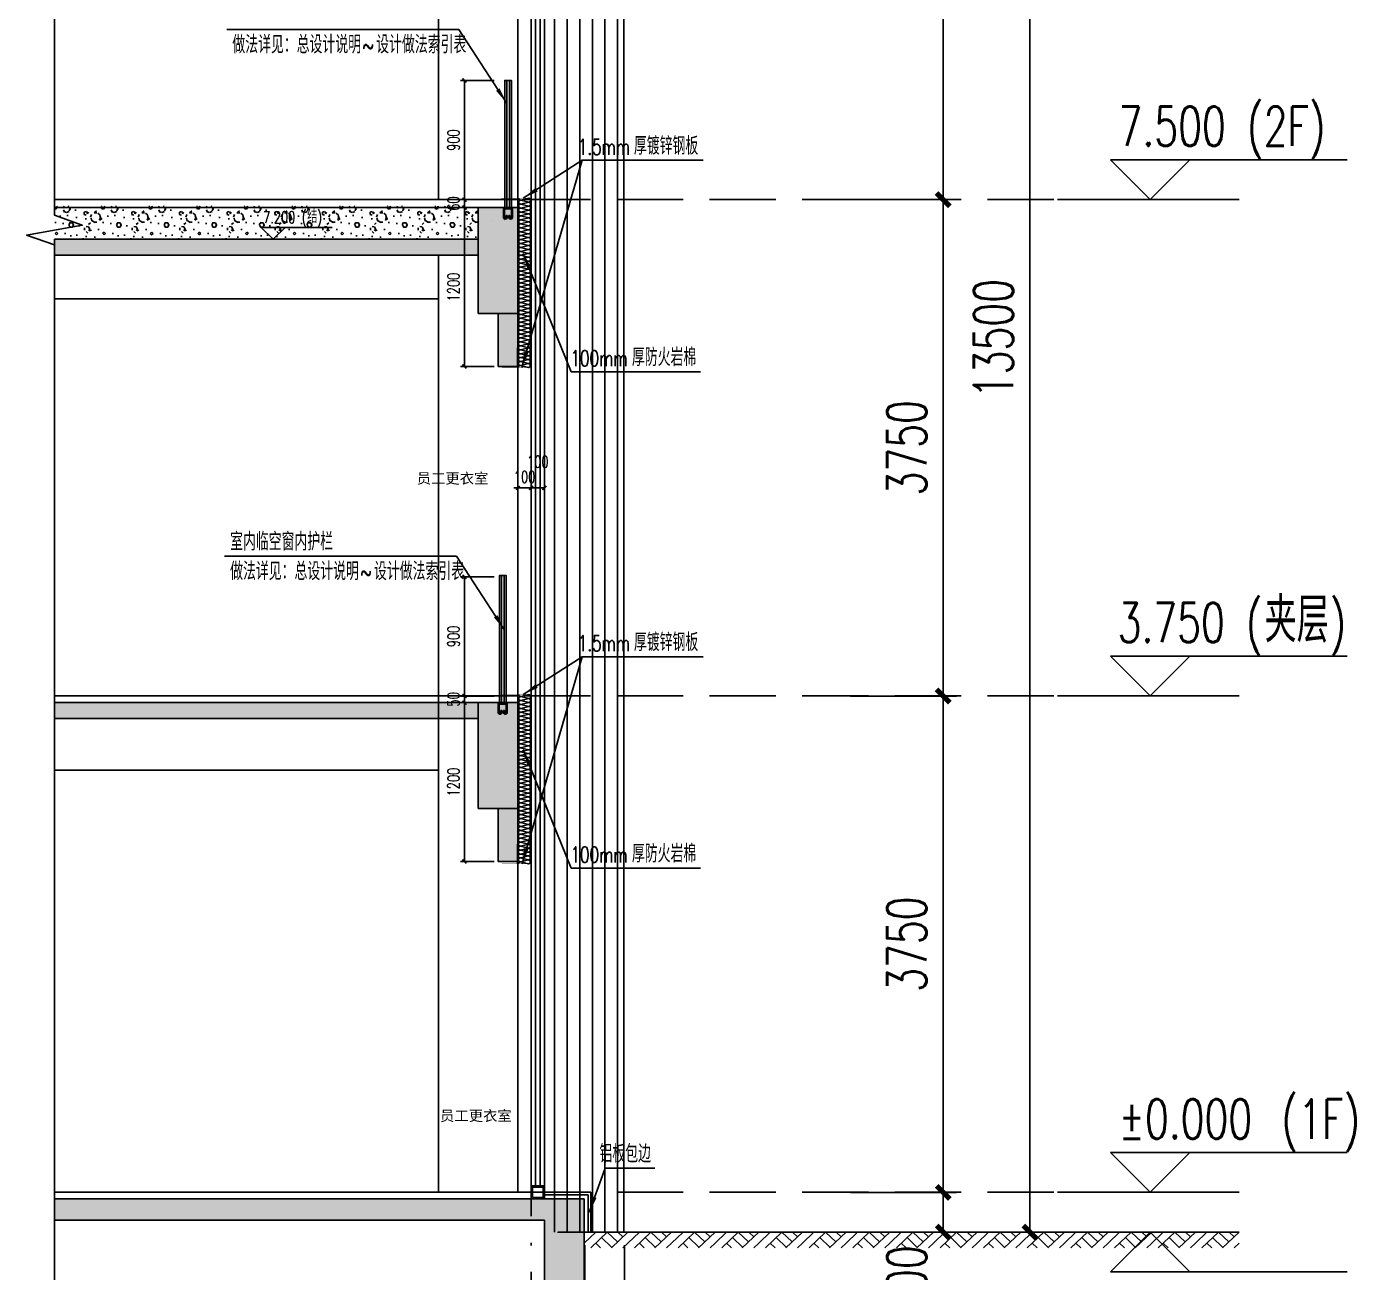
# Model space of a CAD drawing. Extents: x -1899985 to -450366, y 556196 to 2151267.
# Drawn here: x -1544216 to -1534177, y 567652 to 577064 of the extents above; entities that cross this region are included whole.
import ezdxf

# ---------------------------------------------------------------- set-up
doc = ezdxf.new("R2010")
doc.units = 0
doc.header["$LTSCALE"] = 1000
doc.header["$MEASUREMENT"] = 0
doc.linetypes.add('__DASH', pattern=[0.35, 0.25, -0.1])
doc.linetypes.add('DOTE', pattern=[2.42, 2, -0.2, 0.02, -0.2])
doc.layers.get('Defpoints').update_dxf_attribs({"color": 210})
for name, color, linetype in [('20立剖面图及门窗表$0$A-HRAIL', 173, 'Continuous'), ('20立剖面图及门窗表$0$A-LIN-V', 9, 'Continuous'), ('20立剖面图及门窗表$0$A-WINDOW', 140, 'Continuous'), ('20立剖面图及门窗表$0$立面栏杆', 167, 'Continuous'), ('A-AXIS-D', 1, 'Continuous'), ('A-AXIS-DOTE', 14, 'DOTE'), ('A-AXIS-DP', 126, 'Continuous'), ('A-CURTAIN', 134, 'Continuous'), ('A-HATCH-2', 251, 'Continuous'), ('A-LIN-V', 9, 'Continuous'), ('A-SFCE', 30, 'Continuous'), ('AS-COLN', 6, 'Continuous'), ('AS-WALL', 40, 'Continuous'), ('AXIS_TEXT', 7, 'Continuous'), ('COLUMN', 9, 'Continuous'), ('DIM_ELEV', 3, 'Continuous'), ('DIM_LEAD', 3, 'Continuous'), ('DIM_SYMB', 3, 'Continuous'), ('PUB_HATCH', 8, 'Continuous'), ('PUB_TEXT', 7, 'Continuous'), ('SURFACE', 6, 'Continuous')]:
    doc.layers.add(name, color=color, linetype=linetype)
doc.styles.add('_TCH_DIM', font='SIMPLEX', dxfattribs={"bigfont": 'GBCBIG'})
doc.styles.add('_TCH_DIM_T3', font='SIMPLEX', dxfattribs={"width": 0.705882, "bigfont": 'GBCBIG'})
doc.styles.add('图框', font='')
doc.styles.get('图框').set_extended_font_data('SimSun')
doc.dimstyles.new('_TCH_ARCH&&100', dxfattribs={"dimtxt": 297.5, "dimasz": 100, "dimexe": 100, "dimexo": 100, "dimgap": 126.25, "dimtad": 1, "dimdec": 0, "dimzin": 0, "dimdsep": 46, "dimtxsty": '_TCH_DIM_T3', "dimblk": 'ARCHTICK', "dimcen": 0.09, "dimclrt": 7, "dimazin": 2, "dimtfac": 1, "dimtdec": 0, "dimtix": 1, "dimtmove": 2, "dimatfit": 3, "dimfxl": 0, "dimtolj": 1, "dimtzin": 0, "dimarcsym": 0})
doc.dimstyles.new('_TCH_ARCH&&30', dxfattribs={"dimtxt": 89.25, "dimasz": 30, "dimexe": 30, "dimexo": 30, "dimgap": 37.875, "dimtad": 1, "dimdec": 0, "dimzin": 0, "dimdsep": 46, "dimtxsty": '_TCH_DIM_T3', "dimblk": 'ARCHTICK', "dimcen": 0.09, "dimclrt": 7, "dimazin": 2, "dimtfac": 1, "dimtdec": 0, "dimtix": 1, "dimtmove": 2, "dimatfit": 3, "dimfxl": 0, "dimtolj": 1, "dimtzin": 0, "dimarcsym": 0})

# ---------------------------------------------------------------- blocks, each defined once
blk = doc.blocks.new('20立剖面图及门窗表$0$A$C685418A6')
at = {"layer": '20立剖面图及门窗表$0$立面栏杆'}
for p, q in [((0, 89), (77, 89)), ((0, 89), (0, 84)), ((77, 84), (0, 84)), ((5, 70), (5, 13)), ((12, 70), (12, 13)), ((18, 84), (42, 84)), ((18, 77), (58, 77)), ((25, 29), (25, 13)), ((32, 29), (25, 29)), ((32, 29), (32, 13)), ((45, 29), (45, 13)), ((45, 29), (52, 29)), ((52, 29), (52, 13)), ((65, 70), (65, 13)), ((72, 70), (72, 13)), ((77, 89), (77, 84))]:
    blk.add_line(p, q, dxfattribs=at)
at = {"layer": '20立剖面图及门窗表$0$立面栏杆', "extrusion": (0, 0, -1)}
for centre, major_axis, start_param, end_param in [((18, 70), (13.3, 0.2), 3.155544, 4.72634), ((18, 13), (9.43, 9.43), 0.785398, 3.926991), ((18, 70), (4.71, 4.71), 3.926991, 5.497787), ((18, 13), (-4.71, 4.71), 2.356194, 5.497787), ((58, 13), (-9.43, 9.43), 2.356194, 5.497787), ((58, 13), (-4.71, 4.71), 2.356194, 5.497787), ((58, 70), (13.3, 0), -1.567074, 0.003723), ((58, 70), (-4.71, 4.71), 0.785398, 2.356194)]:
    blk.add_ellipse(centre, major_axis=major_axis, ratio=1, start_param=start_param, end_param=end_param, dxfattribs=at)
blk = doc.blocks.new('20立剖面图及门窗表$0$w4e24333333')
at = {"layer": '20立剖面图及门窗表$0$A-HRAIL'}
for points in [[(-198092, 12654), (-198092, 13614), (-198142, 13614), (-198142, 12654)], [(-198107, 12654), (-198107, 13614), (-198127, 13614), (-198127, 12654)]]:
    blk.add_lwpolyline(points, close=True, dxfattribs=at)
at = {"layer": '20立剖面图及门窗表$0$A-HRAIL', "xscale": -1}
blk.add_blockref('20立剖面图及门窗表$0$A$C685418A6', (-198078, 12566), dxfattribs=at)
blk = doc.blocks.new('_ArchTick')
at = {"color": 0, "linetype": 'ByBlock', "const_width": 0.4}
blk.add_lwpolyline([(-0.5, -0.5), (0.5, 0.5)], dxfattribs=at)
blk = doc.blocks.new('*D166')
at = {"layer": 'A-AXIS-DP', "color": 0, "lineweight": -2}
for p, q in [((-1539998, 567857), (-1539998, 566949)), ((-1539698, 567857), (-1539698, 566949)), ((-1539998, 567049), (-1540098, 567049)), ((-1539998, 567049), (-1539698, 567049)), ((-1539698, 567049), (-1539598, 567049))]:
    blk.add_line(p, q, dxfattribs=at)
at = {"layer": 'Defpoints', "color": 0}
for p in [(-1539998, 567957), (-1539698, 567957), (-1539698, 567049)]:
    blk.add_point(p, dxfattribs=at)
at = {"layer": 'A-AXIS-DP', "color": 0, "lineweight": -2, "xscale": 100, "yscale": 100, "zscale": 100}
blk.add_blockref('_ArchTick', (-1539998, 567049), dxfattribs=at)
at = {"layer": 'A-AXIS-DP', "color": 0, "lineweight": -2, "xscale": 100, "yscale": 100, "zscale": 100, "rotation": 180}
blk.add_blockref('_ArchTick', (-1539698, 567049), dxfattribs=at)
at = {"layer": 'A-AXIS-DP', "color": 7, "insert": (-1539848, 567324), "char_height": 297.5, "attachment_point": 5, "style": '_TCH_DIM_T3'}
blk.add_mtext('\\A1;300', dxfattribs=at)
blk = doc.blocks.new('*D308')
at = {"layer": 'A-AXIS-DP', "color": 0, "lineweight": -2}
for p, q in [((-1540504, 573579), (-1540534, 573579)), ((-1540504, 573465), (-1540504, 573609)), ((-1540504, 573579), (-1540404, 573579)), ((-1540404, 573465), (-1540404, 573609)), ((-1540404, 573579), (-1540374, 573579))]:
    blk.add_line(p, q, dxfattribs=at)
at = {"layer": 'Defpoints', "color": 0}
for p in [(-1540404, 573579), (-1540504, 573435), (-1540404, 573435)]:
    blk.add_point(p, dxfattribs=at)
at = {"layer": 'A-AXIS-DP', "color": 0, "lineweight": -2, "xscale": 30, "yscale": 30, "zscale": 30}
blk.add_blockref('_ArchTick', (-1540504, 573579), dxfattribs=at)
at = {"layer": 'A-AXIS-DP', "color": 0, "lineweight": -2, "xscale": 30, "yscale": 30, "zscale": 30, "rotation": 180}
blk.add_blockref('_ArchTick', (-1540404, 573579), dxfattribs=at)
at = {"layer": 'A-AXIS-DP', "color": 7, "insert": (-1540454, 573662), "char_height": 89.2, "attachment_point": 5, "style": '_TCH_DIM_T3'}
blk.add_mtext('\\A1;100', dxfattribs=at)
blk = doc.blocks.new('*D309')
at = {"layer": 'A-AXIS-DP', "color": 0, "lineweight": -2}
for p, q in [((-1540404, 573465), (-1540404, 573609)), ((-1540404, 573579), (-1540304, 573579)), ((-1540304, 573465), (-1540304, 573609))]:
    blk.add_line(p, q, dxfattribs=at)
at = {"layer": 'Defpoints', "color": 0}
for p in [(-1540304, 573579), (-1540404, 573435), (-1540304, 573435)]:
    blk.add_point(p, dxfattribs=at)
at = {"layer": 'A-AXIS-DP', "color": 0, "lineweight": -2, "xscale": 30, "yscale": 30, "zscale": 30, "rotation": 180}
blk.add_blockref('_ArchTick', (-1540404, 573579), dxfattribs=at)
at = {"layer": 'A-AXIS-DP', "color": 0, "lineweight": -2, "xscale": 30, "yscale": 30, "zscale": 30}
blk.add_blockref('_ArchTick', (-1540304, 573579), dxfattribs=at)
at = {"layer": 'A-AXIS-DP', "color": 7, "insert": (-1540354, 573777), "char_height": 89.2, "attachment_point": 5, "style": '_TCH_DIM_T3'}
blk.add_mtext('\\A1;100', dxfattribs=at)
blk = doc.blocks.new('*D316')
at = {"layer": 'A-AXIS-DP', "color": 0, "lineweight": -2}
for p, q in [((-1540684, 572907), (-1540938, 572907)), ((-1540908, 572007), (-1540908, 572907)), ((-1540684, 572007), (-1540938, 572007))]:
    blk.add_line(p, q, dxfattribs=at)
at = {"layer": 'Defpoints', "color": 0}
for p in [(-1540908, 572907), (-1540654, 572907), (-1540654, 572007)]:
    blk.add_point(p, dxfattribs=at)
at = {"layer": 'A-AXIS-DP', "color": 0, "lineweight": -2, "xscale": 30, "yscale": 30, "zscale": 30}
for p, rotation in [((-1540908, 572907), 90), ((-1540908, 572007), 270)]:
    blk.add_blockref('_ArchTick', p, dxfattribs=dict(at, rotation=rotation))
at = {"layer": 'A-AXIS-DP', "color": 7, "insert": (-1540991, 572457), "char_height": 89.2, "attachment_point": 5, "rotation": 90, "style": '_TCH_DIM_T3'}
blk.add_mtext('\\A1;900', dxfattribs=at)
blk = doc.blocks.new('*D317')
at = {"layer": 'A-AXIS-DP', "color": 0, "lineweight": -2}
for p, q in [((-1540684, 572007), (-1540938, 572007)), ((-1540908, 572007), (-1540908, 572037)), ((-1540908, 571957), (-1540908, 572007)), ((-1540684, 571957), (-1540938, 571957)), ((-1540908, 571957), (-1540908, 571927))]:
    blk.add_line(p, q, dxfattribs=at)
at = {"layer": 'Defpoints', "color": 0}
for p in [(-1540908, 572007), (-1540654, 572007), (-1540654, 571957)]:
    blk.add_point(p, dxfattribs=at)
at = {"layer": 'A-AXIS-DP', "color": 0, "lineweight": -2, "xscale": 30, "yscale": 30, "zscale": 30}
for p, rotation in [((-1540908, 572007), 270), ((-1540908, 571957), 90)]:
    blk.add_blockref('_ArchTick', p, dxfattribs=dict(at, rotation=rotation))
at = {"layer": 'A-AXIS-DP', "color": 7, "insert": (-1540991, 571982), "char_height": 89.2, "attachment_point": 5, "rotation": 90, "style": '_TCH_DIM_T3'}
blk.add_mtext('\\A1;50', dxfattribs=at)
blk = doc.blocks.new('*D318')
at = {"layer": 'A-AXIS-DP', "color": 0, "lineweight": -2}
for p, q in [((-1540684, 571957), (-1540938, 571957)), ((-1540908, 570757), (-1540908, 571957)), ((-1540684, 570757), (-1540938, 570757))]:
    blk.add_line(p, q, dxfattribs=at)
at = {"layer": 'Defpoints', "color": 0}
for p in [(-1540908, 571957), (-1540654, 571957), (-1540654, 570757)]:
    blk.add_point(p, dxfattribs=at)
at = {"layer": 'A-AXIS-DP', "color": 0, "lineweight": -2, "xscale": 30, "yscale": 30, "zscale": 30}
for p, rotation in [((-1540908, 571957), 90), ((-1540908, 570757), 270)]:
    blk.add_blockref('_ArchTick', p, dxfattribs=dict(at, rotation=rotation))
at = {"layer": 'A-AXIS-DP', "color": 7, "insert": (-1540991, 571357), "char_height": 89.2, "attachment_point": 5, "rotation": 90, "style": '_TCH_DIM_T3'}
blk.add_mtext('\\A1;1200', dxfattribs=at)
blk = doc.blocks.new('*D320')
at = {"layer": 'A-AXIS-DP', "color": 0, "lineweight": -2}
for p, q in [((-1540684, 576657), (-1540938, 576657)), ((-1540908, 575757), (-1540908, 576657)), ((-1540684, 575757), (-1540938, 575757))]:
    blk.add_line(p, q, dxfattribs=at)
at = {"layer": 'Defpoints', "color": 0}
for p in [(-1540908, 576657), (-1540654, 576657), (-1540654, 575757)]:
    blk.add_point(p, dxfattribs=at)
at = {"layer": 'A-AXIS-DP', "color": 0, "lineweight": -2, "xscale": 30, "yscale": 30, "zscale": 30}
for p, rotation in [((-1540908, 576657), 90), ((-1540908, 575757), 270)]:
    blk.add_blockref('_ArchTick', p, dxfattribs=dict(at, rotation=rotation))
at = {"layer": 'A-AXIS-DP', "color": 7, "insert": (-1540991, 576207), "char_height": 89.2, "attachment_point": 5, "rotation": 90, "style": '_TCH_DIM_T3'}
blk.add_mtext('\\A1;900', dxfattribs=at)
blk = doc.blocks.new('*D321')
at = {"layer": 'A-AXIS-DP', "color": 0, "lineweight": -2}
for p, q in [((-1540908, 575757), (-1540908, 575787)), ((-1540684, 575757), (-1540938, 575757)), ((-1540684, 575697), (-1540938, 575697)), ((-1540908, 575697), (-1540908, 575757)), ((-1540908, 575697), (-1540908, 575667))]:
    blk.add_line(p, q, dxfattribs=at)
at = {"layer": 'Defpoints', "color": 0}
for p in [(-1540908, 575757), (-1540654, 575757), (-1540654, 575697)]:
    blk.add_point(p, dxfattribs=at)
at = {"layer": 'A-AXIS-DP', "color": 0, "lineweight": -2, "xscale": 30, "yscale": 30, "zscale": 30}
for p, rotation in [((-1540908, 575757), 270), ((-1540908, 575697), 90)]:
    blk.add_blockref('_ArchTick', p, dxfattribs=dict(at, rotation=rotation))
at = {"layer": 'A-AXIS-DP', "color": 7, "insert": (-1540991, 575727), "char_height": 89.2, "attachment_point": 5, "rotation": 90, "style": '_TCH_DIM_T3'}
blk.add_mtext('\\A1;60', dxfattribs=at)
blk = doc.blocks.new('*D322')
at = {"layer": 'A-AXIS-DP', "color": 0, "lineweight": -2}
for p, q in [((-1540684, 575697), (-1540938, 575697)), ((-1540908, 574497), (-1540908, 575697)), ((-1540684, 574497), (-1540938, 574497))]:
    blk.add_line(p, q, dxfattribs=at)
at = {"layer": 'Defpoints', "color": 0}
for p in [(-1540908, 575697), (-1540654, 575697), (-1540654, 574497)]:
    blk.add_point(p, dxfattribs=at)
at = {"layer": 'A-AXIS-DP', "color": 0, "lineweight": -2, "xscale": 30, "yscale": 30, "zscale": 30}
for p, rotation in [((-1540908, 575697), 90), ((-1540908, 574497), 270)]:
    blk.add_blockref('_ArchTick', p, dxfattribs=dict(at, rotation=rotation))
at = {"layer": 'A-AXIS-DP', "color": 7, "insert": (-1540991, 575097), "char_height": 89.2, "attachment_point": 5, "rotation": 90, "style": '_TCH_DIM_T3'}
blk.add_mtext('\\A1;1200', dxfattribs=at)
blk = doc.blocks.new('*D325')
at = {"layer": 'A-AXIS-D', "color": 0, "lineweight": -2}
for p, q in [((-1537501, 581457), (-1536536, 581457)), ((-1536636, 567957), (-1536636, 581457)), ((-1537501, 567957), (-1536536, 567957))]:
    blk.add_line(p, q, dxfattribs=at)
at = {"layer": 'Defpoints', "color": 0}
for p in [(-1537601, 581457), (-1536636, 581457), (-1537601, 567957)]:
    blk.add_point(p, dxfattribs=at)
at = {"layer": 'A-AXIS-D', "color": 0, "lineweight": -2, "xscale": 100, "yscale": 100, "zscale": 100}
for p, rotation in [((-1536636, 581457), 90), ((-1536636, 567957), 270)]:
    blk.add_blockref('_ArchTick', p, dxfattribs=dict(at, rotation=rotation))
at = {"layer": 'A-AXIS-D', "color": 7, "insert": (-1536911, 574707), "char_height": 297.5, "attachment_point": 5, "rotation": 90, "style": '_TCH_DIM_T3'}
blk.add_mtext('\\A1;13500', dxfattribs=at)
blk = doc.blocks.new('*D326')
at = {"layer": 'A-AXIS-D', "color": 0, "lineweight": -2}
for p, q in [((-1537991, 568257), (-1537191, 568257)), ((-1537291, 567957), (-1537291, 568257)), ((-1537991, 567957), (-1537191, 567957))]:
    blk.add_line(p, q, dxfattribs=at)
at = {"layer": 'Defpoints', "color": 0}
for p in [(-1538091, 568257), (-1537291, 568257), (-1538091, 567957)]:
    blk.add_point(p, dxfattribs=at)
at = {"layer": 'A-AXIS-D', "color": 0, "lineweight": -2, "xscale": 100, "yscale": 100, "zscale": 100}
for p, rotation in [((-1537291, 568257), 90), ((-1537291, 567957), 270)]:
    blk.add_blockref('_ArchTick', p, dxfattribs=dict(at, rotation=rotation))
at = {"layer": 'A-AXIS-D', "color": 7, "insert": (-1537566, 567587), "char_height": 297.5, "attachment_point": 5, "rotation": 90, "style": '_TCH_DIM_T3'}
blk.add_mtext('\\A1;300', dxfattribs=at)
blk = doc.blocks.new('*D327')
at = {"layer": 'A-AXIS-D', "color": 0, "lineweight": -2}
for p, q in [((-1537991, 572007), (-1537191, 572007)), ((-1537291, 568257), (-1537291, 572007)), ((-1537991, 568257), (-1537191, 568257))]:
    blk.add_line(p, q, dxfattribs=at)
at = {"layer": 'Defpoints', "color": 0}
for p in [(-1538091, 572007), (-1537291, 572007), (-1538091, 568257)]:
    blk.add_point(p, dxfattribs=at)
at = {"layer": 'A-AXIS-D', "color": 0, "lineweight": -2, "xscale": 100, "yscale": 100, "zscale": 100}
for p, rotation in [((-1537291, 572007), 90), ((-1537291, 568257), 270)]:
    blk.add_blockref('_ArchTick', p, dxfattribs=dict(at, rotation=rotation))
at = {"layer": 'A-AXIS-D', "color": 7, "insert": (-1537566, 570132), "char_height": 297.5, "attachment_point": 5, "rotation": 90, "style": '_TCH_DIM_T3'}
blk.add_mtext('\\A1;3750', dxfattribs=at)
blk = doc.blocks.new('*D328')
at = {"layer": 'A-AXIS-D', "color": 0, "lineweight": -2}
for p, q in [((-1537991, 575757), (-1537191, 575757)), ((-1537291, 572007), (-1537291, 575757)), ((-1537991, 572007), (-1537191, 572007))]:
    blk.add_line(p, q, dxfattribs=at)
at = {"layer": 'Defpoints', "color": 0}
for p in [(-1538091, 575757), (-1537291, 575757), (-1538091, 572007)]:
    blk.add_point(p, dxfattribs=at)
at = {"layer": 'A-AXIS-D', "color": 0, "lineweight": -2, "xscale": 100, "yscale": 100, "zscale": 100}
for p, rotation in [((-1537291, 575757), 90), ((-1537291, 572007), 270)]:
    blk.add_blockref('_ArchTick', p, dxfattribs=dict(at, rotation=rotation))
at = {"layer": 'A-AXIS-D', "color": 7, "insert": (-1537566, 573882), "char_height": 297.5, "attachment_point": 5, "rotation": 90, "style": '_TCH_DIM_T3'}
blk.add_mtext('\\A1;3750', dxfattribs=at)
blk = doc.blocks.new('*D329')
at = {"layer": 'A-AXIS-D', "color": 0, "lineweight": -2}
for p, q in [((-1537991, 580757), (-1537191, 580757)), ((-1537291, 575757), (-1537291, 580757)), ((-1537991, 575757), (-1537191, 575757))]:
    blk.add_line(p, q, dxfattribs=at)
at = {"layer": 'Defpoints', "color": 0}
for p in [(-1538091, 580757), (-1537291, 580757), (-1538091, 575757)]:
    blk.add_point(p, dxfattribs=at)
at = {"layer": 'A-AXIS-D', "color": 0, "lineweight": -2, "xscale": 100, "yscale": 100, "zscale": 100}
for p, rotation in [((-1537291, 580757), 90), ((-1537291, 575757), 270)]:
    blk.add_blockref('_ArchTick', p, dxfattribs=dict(at, rotation=rotation))
at = {"layer": 'A-AXIS-D', "color": 7, "insert": (-1537566, 578257), "char_height": 297.5, "attachment_point": 5, "rotation": 90, "style": '_TCH_DIM_T3'}
blk.add_mtext('\\A1;5000', dxfattribs=at)
blk = doc.blocks.new('$LinePat$素土夯实')
at = {"color": 0}
for p, q in [((0, -210), (210, 0)), ((120, -300), (420, 0)), ((420, 0), (608, -188)), ((495, -300), (795, 0)), ((615, 0), (705, -90)), ((210, -210), (300, -300)), ((315, -105), (502, -293)), ((705, -300), (795, -210))]:
    blk.add_line(p, q, dxfattribs=at)
blk = doc.blocks.new('_FZH')
blk.add_lwpolyline([(-0.5, -0.5), (0.5, -0.5), (0.5, 0.5), (-0.5, 0.5)], close=True)
at = {"layer": 'PUB_HATCH'}
blk.add_solid([(-0.5, -0.5), (0.5, -0.5), (-0.5, 0.5), (0.5, 0.5)], dxfattribs=at)
blk = doc.blocks.new('$LinePat$岩棉板')
at = {"color": 0}
for p, q in [((0, -17), (12, -67)), ((12, -67), (24, -17))]:
    blk.add_line(p, q, dxfattribs=at)
for points in [[(24, -1.5), (0, -1.5)], [(24, -84), (0, -84)]]:
    blk.add_lwpolyline(points)
for centre, start, end in [((12, -17), 0, 180), ((0, -67), 270, 0), ((24, -67), 180, 270)]:
    blk.add_arc(centre, 12, start, end, dxfattribs=at)

msp = doc.modelspace()

# ---------------------------------------------------------------- hatches: boundary and pattern name
at = {"layer": 'A-HATCH-2'}
h = msp.add_hatch(dxfattribs=at)
h.set_pattern_fill('ANSI31', color=256, scale=60, angle=45)
h.set_pattern_definition([(90, (-20799.52, 0), (-95.25, 0), [])])
h.paths.add_polyline_path([(-1542403.7, 580757.5), (-1542403.7, 582757.5), (-1539703.7, 582757.5), (-1539703.7, 567957.5), (-1540253.7, 567957.5), (-1540253.7, 568207.5), (-1540303.7, 568207.5), (-1540303.7, 581457.5), (-1540653.7, 581452.5), (-1540653.7, 581357.5), (-1540653.7, 580757.5)])
h = msp.add_hatch(dxfattribs=at)
h.set_pattern_fill('加气混凝土', color=9, scale=30)
h.set_pattern_definition([(0, (-20693.3, -109.8), (180, 360), [0, -360]), (0, (-20903.9, -158.4), (180, 360), [0, -360]), (0, (-20786.9, -162), (180, 360), [0, -360]), (0, (-20659.1, -55.8), (180, 360), [0, -360]), (0, (-20808.5, -180), (180, 360), [0, -360]), (0, (-20623.1, 171), (180, 360), [0, -360]), (0, (-20732.9, 142.2), (180, 360), [0, -360]), (0, (-20675.3, 97.2), (180, 360), [0, -360]), (0, (-20968.7, 90), (180, 360), [0, -360]), (0, (-20792.3, 73.8), (180, 360), [0, -360]), (0, (-20860.7, -18), (180, 360), [0, -360]), (0, (-20857.1, -153), (180, 360), [0, -360]), (0, (-20722.1, -167.4), (180, 360), [0, -360]), (0, (-20623.1, -9), (180, 360), [0, -360]), (0, (-20959.7, -64.8), (180, 360), [0, -360]), (0, (-20929.1, -3.6), (180, 360), [0, -360]), (0, (-20788.7, -28.8), (180, 360), [0, -360]), (0, (-20839.1, -81), (180, 360), [0, -360]), (0, (-20867.9, 37.8), (180, 360), [0, -360]), (0, (-20822.9, 172.8), (180, 360), [0, -360]), (0, (-20945.3, -140.4), (180, 360), [0, -360]), (0, (-20747.3, 99), (180, 360), [0, -360]), (0, (-20914.7, 104.4), (180, 360), [0, -360]), (0, (-20943.5, 151.2), (180, 360), [0, -360]), (130.601294, (-20645.232, 58.286), (-899.99999006, 1080.00000472), [15.80493, -6622.2666]), (18.434949, (-20670.946, 65.143), (899.9999967, 359.9999973), [16.263144, -2260.57674]), (90, (-20670.95, 49.71), (180, 360), [15.42857, -704.57139]), (161.565051, (-20655.52, 44.57), (-900.0000045, 359.9999732), [16.263144, -2260.57674]), (53.1301023, (-20655.52, 44.57), (180.0000003, 359.9999998), [17.14286, -1782.8571]), (135, (-20641.8, -138.86), (-180.000022, 359.999976), [14.546196, -1003.68756]), (45, (-20662.37, -138.86), (179.999999, 359.999999), [14.546196, -1003.68756]), (135, (-20652.09, -149.14), (-180.000022, 359.999976), [14.546196, -1003.68756]), (45, (-20652.09, -149.14), (179.999999, 359.999999), [14.546196, -1003.68756]), (116.56505, (-20814.95, 102.86), (-3e-05, 719.99998), [19.166296, -383.3259]), (180, (-20823.5, 120), (-180, 360), [20.57143, -339.42855]), (63.434949, (-20852.66, 102.86), (2e-06, 719.999997), [19.166296, -383.3259]), (116.56505, (-20844.1, 85.7), (-3e-05, 719.99998), [19.166296, -383.3259]), (0, (-20844.1, 85.7), (180, 360), [20.57143, -339.42855]), (63.434949, (-20823.52, 85.7), (2e-06, 719.999997), [19.166296, -383.3259]), (107.102728, (-20679.517, -18.857), (-539.99997936, 1800.0000029), [23.31681, -9769.7415]), (143.972626, (-20686.374, 3.429), (-3419.99995664, 2519.99999715), [23.31681, -4873.212]), (180, (-20705.23, 17.14), (-180, 360), [22.28571, -337.71426]), (36.0273733, (-20746.374, 3.429), (3419.99997473, 2519.99997283), [23.31681, -4873.212]), (71.565051, (-20753.23, -17.14), (540.0000028, 1799.999997), [21.68419, -2255.15568]), (107.102728, (-20746.374, -39.429), (-539.99997936, 1800.0000029), [23.31681, -9769.7415]), (143.972626, (-20727.517, -53.143), (-3419.99995664, 2519.99999715), [23.31681, -4873.212]), (0, (-20727.5, -53.14), (180, 360), [22.28571, -337.71426]), (36.0273733, (-20705.232, -53.143), (3419.99997473, 2519.99997283), [23.31681, -4873.212]), (71.565051, (-20686.374, -39.43), (540.0000028, 1799.999997), [21.68419, -2255.15568]), (150.255118, (-20676.09, 149.143), (-540.0000013, 359.9999955), [13.82101, -2888.59176]), (90, (-20688.09, 142.29), (180, 360), [13.71429, -706.28565]), (29.7448813, (-20688.09, 142.286), (540.0000003, 359.9999983), [13.82101, -2888.59176]), (116.56505, (-20760.1, -106.3), (-3e-05, 719.99998), [19.166296, -383.3259]), (168.690067, (-20768.66, -89.143), (-1620.0000012, 359.999991), [17.48235, -3653.8113]), (41.1859251, (-20799.517, -97.714), (4499.99997274, 3959.99996537), [18.22311, -7635.4812]), (90, (-20799.52, -114.86), (180, 360), [17.14286, -702.8571]), (138.814074, (-20785.803, -126.857), (-4499.99992001, 3960.00002522), [18.22311, -7635.4812]), (16.6992442, (-20785.803, -126.857), (5939.99995531, 1799.99998115), [17.89767, -7499.1225]), (60.9453959, (-20768.66, -121.714), (179.99999952, 359.99999682), [17.64965, -7395.2037]), (109.983106, (-20910.946, 44.571), (-900.00000339, 2519.99999333), [20.0652, -8407.3185]), (155.556045, (-20917.803, 63.429), (-2340.00000892, 1079.99997756), [20.71379, -8679.0789]), (24.4439547, (-20955.517, 63.429), (2340.00000117, 1079.9999948), [20.71379, -8679.0789]), (70.0168934, (-20962.374, 44.571), (900.00000271, 2519.99999375), [20.0652, -8407.3185]), (109.983106, (-20955.517, 25.714), (-900.00000339, 2519.99999333), [20.0652, -8407.3185]), (160.016893, (-20936.66, 18.857), (-900.0000005, 359.9999836), [20.0652, -4193.6265]), (19.9831065, (-20936.66, 18.857), (899.99999506, 359.9999994), [20.0652, -4193.6265]), (70.0168934, (-20917.803, 25.714), (900.00000271, 2519.99999375), [20.0652, -8407.3185]), (122.005383, (-20777.23, 12), (-180.0000242, 359.9999816), [16.17254, -3380.0604]), (18.434949, (-20801.23, 20.57), (899.9999967, 359.9999973), [16.263144, -2260.57674]), (90, (-20801.23, 5.14), (180, 360), [15.42857, -704.57139]), (161.565051, (-20785.803, 0), (-900.0000045, 359.9999732), [16.263144, -2260.57674]), (54.4623222, (-20785.803, 0), (1259.99999817, 1799.9999973), [14.74684, -6178.9269]), (116.56505, (-20881.8, -75.43), (-3e-05, 719.99998), [19.166296, -383.3259]), (180, (-20890.37, -58.3), (-180, 360), [18.85714, -341.14284]), (59.0362434, (-20919.517, -75.43), (180.0000006, 359.99999825), [19.99184, -4178.2932]), (120.963756, (-20909.232, -92.57), (-180.0000246, 359.99998347), [19.99184, -4178.2932]), (0, (-20909.23, -92.57), (180, 360), [18.85714, -341.14284]), (63.434949, (-20890.37, -92.57), (2e-06, 719.999997), [19.166296, -383.3259])])
h.paths.add_polyline_path([(-1544006.3, 575457.5), (-1540803.7, 575457.5), (-1540803.7, 575707.5), (-1544006.3, 575707.5)])
at = {"layer": 'PUB_HATCH'}
for points in [[(-1540803.7, 575337.5), (-1540803.7, 575457.5), (-1544006.3, 575457.5), (-1544006.3, 575337.5)], [(-1540503.7, 574497.5), (-1540503.7, 574897.5), (-1540653.7, 574897.5), (-1540653.7, 574497.5)], [(-1540803.7, 571837.5), (-1540803.7, 571957.5), (-1544006.3, 571957.5), (-1544006.3, 571837.5)], [(-1540503.7, 570757.5), (-1540503.7, 571157.5), (-1540653.7, 571157.5), (-1540653.7, 570757.5)], [(-1544006.3, 568047.5), (-1540303.7, 568047.5), (-1540003.7, 568207.5), (-1544006.3, 568207.5)], [(-1540003.7, 568207.5), (-1540303.7, 568047.5), (-1540303.7, 566579.2), (-1540003.7, 566579.2)]]:
    msp.add_hatch(color=256, dxfattribs=at).paths.add_polyline_path(points)

# ---------------------------------------------------------------- linework, layer by layer
at = {"layer": '20立剖面图及门窗表$0$A-LIN-V', "const_width": 3}
for points in [[(-1540631.8, 575767.5), (-1540403.7, 575767.5)], [(-1540625.6, 574488.8), (-1540403.7, 574488.8)], [(-1540631.8, 572017.5), (-1540403.7, 572017.5)], [(-1540625.6, 570738.8), (-1540403.7, 570738.8)]]:
    msp.add_lwpolyline(points, dxfattribs=at)
at = {"layer": '20立剖面图及门窗表$0$A-WINDOW'}
for p, q in [((-1540303.7, 568307.5), (-1540303.7, 581407.5)), ((-1540403.7, 568307.5), (-1540403.7, 581382.5)), ((-1540370.7, 568307.5), (-1540370.7, 581390.7)), ((-1540336.7, 568307.5), (-1540336.7, 581399.2))]:
    msp.add_line(p, q, dxfattribs=at)
for points in [[(-1540403.7, 568207.5), (-1540303.7, 568207.5), (-1540303.7, 568307.5), (-1540403.7, 568307.5)], [(-1540393.7, 568217.5), (-1540313.7, 568217.5), (-1540313.7, 568297.5), (-1540393.7, 568297.5)]]:
    msp.add_lwpolyline(points, close=True, dxfattribs=at)
at = {"layer": 'A-AXIS-DOTE'}
msp.add_line((-1540403.7, 565656), (-1540403.7, 585146), dxfattribs=at)
at = {"layer": 'A-AXIS-DOTE', "linetype": '__DASH', "ltscale": 2}
for p, q in [((-1535056, 575757.5), (-1544006.3, 575757.5)), ((-1535056, 572007.5), (-1544006.3, 572007.5)), ((-1535056, 568257.5), (-1544006.3, 568257.5))]:
    msp.add_line(p, q, dxfattribs=at)
at = {"layer": 'A-CURTAIN'}
for points in [[(-1540303.7, 568257.5), (-1540203.7, 568257.5), (-1539953.7, 568257.5), (-1539953.7, 567957.5)], [(-1540303.7, 568237.5), (-1540223.7, 568237.5), (-1539973.7, 568237.5), (-1539973.7, 567957.5)]]:
    msp.add_lwpolyline(points, dxfattribs=at)
at = {"layer": 'A-LIN-V'}
for p, q in [((-1540503.7, 579992.5), (-1540503.7, 575757.5)), ((-1540503.7, 574957.5), (-1540503.7, 568257.5))]:
    msp.add_line(p, q, dxfattribs=at)
for points in [[(-1541111.2, 575007.5), (-1544006.3, 575007.5)], [(-1541111.2, 571447.5), (-1544006.3, 571447.5)]]:
    msp.add_lwpolyline(points, dxfattribs=at)
at = {"layer": 'A-SFCE'}
for p, q in [((-1544006.3, 575757.5), (-1540503.7, 575757.5)), ((-1544006.3, 575697.5), (-1540503.7, 575697.5)), ((-1540503.7, 575707.5), (-1540503.7, 575757.5)), ((-1544006.3, 572007.5), (-1540503.7, 572007.5)), ((-1540503.7, 571957.5), (-1540503.7, 572007.5)), ((-1544006.3, 568257.5), (-1540403.7, 568257.5)), ((-1544006.3, 568207.5), (-1540403.7, 568207.5))]:
    msp.add_line(p, q, dxfattribs=at)
at = {"layer": 'AS-COLN'}
for p, q in [((-1544006.3, 575457.5), (-1540803.7, 575457.5)), ((-1544006.3, 575457.5), (-1544006.3, 575337.5)), ((-1544006.3, 575337.5), (-1540803.7, 575337.5)), ((-1540653.7, 574497.5), (-1540653.7, 574897.5)), ((-1540503.7, 574497.5), (-1540503.7, 574897.5)), ((-1540653.7, 574497.5), (-1540503.7, 574497.5)), ((-1544006.3, 571957.5), (-1540803.7, 571957.5)), ((-1544006.3, 571957.5), (-1544006.3, 571837.5)), ((-1544006.3, 571837.5), (-1540803.7, 571837.5)), ((-1540653.7, 570757.5), (-1540653.7, 571157.5)), ((-1540503.7, 570757.5), (-1540503.7, 571157.5)), ((-1540653.7, 570757.5), (-1540503.7, 570757.5)), ((-1544006.3, 568207.5), (-1540003.7, 568207.5)), ((-1544006.3, 568207.5), (-1544006.3, 568047.5)), ((-1540003.7, 568207.5), (-1540003.7, 566579.2)), ((-1544006.3, 568047.5), (-1540303.7, 568047.5)), ((-1540303.7, 568047.5), (-1540303.7, 566579.2))]:
    msp.add_line(p, q, dxfattribs=at)
at = {"layer": 'AS-WALL'}
for p, q in [((-1540703.7, 575597.5), (-1540703.7, 575597.5)), ((-1540603.7, 575597.5), (-1540603.7, 575597.5)), ((-1540503.7, 575597.5), (-1540503.7, 575597.5))]:
    msp.add_line(p, q, dxfattribs=at)
msp.add_lwpolyline([(-1535056, 567957.5), (-1540203.7, 567957.5), (-1540203.7, 567957.5)], dxfattribs=at)
at = {"layer": 'COLUMN'}
for p, q in [((-1539703.7, 567957.5), (-1539703.7, 582757.5)), ((-1541103.7, 575757.5), (-1541103.7, 580757.5)), ((-1541103.7, 568257.5), (-1541103.7, 575337.5)), ((-1540603.7, 568257.5), (-1541403.7, 568257.5))]:
    msp.add_line(p, q, dxfattribs=at)
at = {"layer": 'DIM_ELEV'}
for p, q in [((-1535727, 575757.5), (-1536027, 576057.5)), ((-1536027, 576057.5), (-1534239, 576057.5)), ((-1535727, 575757.5), (-1535427, 576057.5)), ((-1536427, 575757.5), (-1535427, 575757.5)), ((-1542353.4, 575457.5), (-1542443.4, 575547.5)), ((-1542443.4, 575547.5), (-1541907, 575547.5)), ((-1542353.4, 575457.5), (-1542263.4, 575547.5)), ((-1535727, 572007.5), (-1536027, 572307.5)), ((-1536027, 572307.5), (-1534239, 572307.5)), ((-1535727, 572007.5), (-1535427, 572307.5)), ((-1536427, 572007.5), (-1535427, 572007.5)), ((-1535727, 568257.5), (-1536027, 568557.5)), ((-1536027, 568557.5), (-1534239, 568557.5)), ((-1535727, 568257.5), (-1535427, 568557.5)), ((-1536427, 568257.5), (-1535427, 568257.5)), ((-1536427, 567957.5), (-1535427, 567957.5)), ((-1535727, 567957.5), (-1536027, 567657.5)), ((-1535727, 567957.5), (-1535427, 567657.5)), ((-1536027, 567657.5), (-1534239, 567657.5))]:
    msp.add_line(p, q, dxfattribs=at)
at = {"layer": 'DIM_LEAD'}
for p, q in [((-1540951.5, 577043.6), (-1542703.6, 577043.6)), ((-1540590.1, 576488), (-1540951.5, 577043.6)), ((-1540473.8, 574488.8), (-1540017.7, 576054)), ((-1540464.3, 575767.5), (-1540017.7, 576054)), ((-1540017.7, 576054), (-1539104.6, 576054)), ((-1540463.3, 575350), (-1540102.3, 574457.1)), ((-1540102.3, 574457.1), (-1539124.2, 574457.1)), ((-1540968.2, 573064.2), (-1542720.3, 573064.2)), ((-1540606.8, 572508.6), (-1540968.2, 573064.2)), ((-1540473.1, 570738.8), (-1540017.7, 572304)), ((-1540464.3, 572017.5), (-1540017.7, 572304)), ((-1540017.7, 572304), (-1539104.6, 572304)), ((-1540463.3, 571600), (-1540102.3, 570707.1)), ((-1540102.3, 570707.1), (-1539124.2, 570707.1)), ((-1539965.8, 568107.5), (-1539844.9, 568439.4)), ((-1539844.9, 568439.4), (-1539469.3, 568439.4))]:
    msp.add_line(p, q, dxfattribs=at)
for points in [[(-1540590.1, 576488, 0, 32, 0), (-1540655.6, 576588.6, 0, 0, 0)], [(-1540464.3, 575767.5, 0, 32, 0), (-1540363.3, 575832.3, 0, 0, 0)], [(-1540463.3, 575350, 0, 32, 0), (-1540418.3, 575238.7, 0, 0, 0)], [(-1540473.8, 574488.8, 0, 32, 0), (-1540440.2, 574604, 0, 0, 0)], [(-1540606.8, 572508.6, 0, 32, 0), (-1540672.2, 572609.2, 0, 0, 0)], [(-1540464.3, 572017.5, 0, 32, 0), (-1540363.3, 572082.3, 0, 0, 0)], [(-1540463.3, 571600, 0, 32, 0), (-1540418.3, 571488.7, 0, 0, 0)], [(-1540473.1, 570738.8, 0, 32, 0), (-1540439.6, 570854, 0, 0, 0)], [(-1539965.8, 568107.5, 0, 32, 0), (-1539924.7, 568220.2, 0, 0, 0)]]:
    msp.add_lwpolyline(points, format="xyseb", dxfattribs=at)
at = {"layer": 'DIM_SYMB'}
msp.add_lwpolyline([(-1544006.3, 584475.8), (-1544006.3, 575640), (-1543796.3, 575563.6), (-1544216.3, 575489.5), (-1544006.3, 575415), (-1544006.3, 566579.2)], dxfattribs=at)
at = {"layer": 'SURFACE'}
msp.add_line((-1540703.7, 575757.5), (-1540503.7, 575757.5), dxfattribs=at)

# ---------------------------------------------------------------- block references
at = {"layer": '20立剖面图及门窗表$0$A-WINDOW', "xscale": -1}
for p in [(-1738695.3, 563043.4), (-1738735.2, 559303.4)]:
    msp.add_blockref('20立剖面图及门窗表$0$w4e24333333', p, dxfattribs=at)
at = {"layer": 'A-HATCH-2', "xscale": 0.4149008629672152, "yscale": 0.4, "zscale": 0.4}
for p in [(-1540003.7, 567957.5), (-1539673.9, 567957.5), (-1539344, 567957.5), (-1539014.2, 567957.5), (-1538684.3, 567957.5), (-1538354.5, 567957.5), (-1538024.6, 567957.5), (-1537694.8, 567957.5), (-1537364.9, 567957.5), (-1537035.1, 567957.5), (-1536705.2, 567957.5), (-1536375.4, 567957.5), (-1536045.5, 567957.5), (-1535715.7, 567957.5), (-1535385.9, 567957.5)]:
    msp.add_blockref('$LinePat$素土夯实', p, dxfattribs=at)
at = {"layer": 'A-LIN-V', "xscale": -1.2390015740574, "yscale": 1.212121212121212, "zscale": 1.212121212121212, "rotation": 269.879763377998}
for p in [(-1540402, 575678.2), (-1540402, 575708), (-1540401.9, 575737.7), (-1540402.2, 575589), (-1540402.3, 575559.3), (-1540402.2, 575618.8), (-1540402.1, 575648.5), (-1540402.5, 575470.1), (-1540402.4, 575529.6), (-1540402.4, 575499.8), (-1540402.7, 575351.1), (-1540402.7, 575380.9), (-1540402.5, 575440.4), (-1540402.6, 575410.6), (-1540402.9, 575291.7), (-1540402.9, 575261.9), (-1540402.8, 575321.4), (-1540403, 575202.5), (-1540403.1, 575172.7), (-1540403, 575232.2), (-1540403.4, 575053.8), (-1540403.2, 575113.3), (-1540403.3, 575083.5), (-1540403.2, 575143), (-1540403.5, 574964.6), (-1540403.5, 574994.3), (-1540403.4, 575024.1), (-1540403.7, 574905.1), (-1540403.7, 574875.4), (-1540403.6, 574934.8), (-1540404, 574756.4), (-1540403.9, 574815.9), (-1540403.9, 574786.2), (-1540403.8, 574845.6), (-1540404.2, 574667.2), (-1540404, 574726.7), (-1540404.1, 574697), (-1540404.4, 574578), (-1540404.4, 574548.3), (-1540404.3, 574607.7), (-1540404.2, 574637.5), (-1540404.5, 574488.8), (-1540404.5, 574518.5), (-1540402, 571958), (-1540401.9, 571987.7), (-1540402.2, 571839), (-1540402.2, 571868.8), (-1540402, 571928.2), (-1540402.1, 571898.5), (-1540402.4, 571779.6), (-1540402.4, 571749.8), (-1540402.3, 571809.3), (-1540402.5, 571690.4), (-1540402.6, 571660.6), (-1540402.5, 571720.1), (-1540402.9, 571541.7), (-1540402.7, 571601.1), (-1540402.8, 571571.4), (-1540402.7, 571630.9), (-1540403, 571452.5), (-1540403, 571482.2), (-1540402.9, 571511.9), (-1540403.2, 571363.3), (-1540403.2, 571393), (-1540403.1, 571422.7), (-1540403.5, 571244.3), (-1540403.4, 571303.8), (-1540403.4, 571274.1), (-1540403.3, 571333.5), (-1540403.7, 571155.1), (-1540403.5, 571214.6), (-1540403.6, 571184.8), (-1540403.9, 571065.9), (-1540403.9, 571036.2), (-1540403.8, 571095.6), (-1540403.7, 571125.4), (-1540404, 570976.7), (-1540404.1, 570947), (-1540404, 571006.4), (-1540404.3, 570857.7), (-1540404.2, 570917.2), (-1540404.2, 570887.5), (-1540404.5, 570738.8), (-1540404.5, 570768.5), (-1540404.4, 570828), (-1540404.4, 570798.3)]:
    msp.add_blockref('$LinePat$岩棉板', p, dxfattribs=at)
at = {"layer": 'AS-COLN'}
for p, xscale, yscale, zscale in [((-1540653.7, 575297.5), 299.9999999082647, 800.0000146551756, 800.0000146551756), ((-1540653.7, 571557.5), 299.9999997811392, 800.0000145066297, 800.0000145066297)]:
    msp.add_blockref('_FZH', p, dxfattribs=dict(at, xscale=xscale, yscale=yscale, zscale=zscale))

# ---------------------------------------------------------------- texts
at = {"layer": 'AXIS_TEXT', "style": '图框'}
for p in [(-1541268.3, 573611.6), (-1541092.2, 568796.2)]:
    msp.add_text('员工更衣室', height=79.3, dxfattribs=at).set_placement(p)
at = {"layer": 'PUB_TEXT', "style": '_TCH_DIM'}
for s, height, p in [('做法详见：总设计说明', 135.04, (-1542661.6, 576861.6)), ('设计做法索引表', 135.04, (-1541574.7, 576861.6)), ('厚镀锌钢板', 135.04, (-1539627.6, 576096)), ('结', 101.3, (-1542096, 575579)), ('厚防火岩棉', 135.04, (-1539642.8, 574499.1)), ('室内临空窗内护栏', 135.04, (-1542678.3, 573106.2)), ('做法详见：总设计说明', 135.04, (-1542678.3, 572882.2)), ('设计做法索引表', 135.04, (-1541591.3, 572882.2)), ('夹层', 337.59, (-1534863.1, 572412.5)), ('厚镀锌钢板', 135.04, (-1539627.6, 572346)), ('厚防火岩棉', 135.04, (-1539642.8, 570749.1)), ('铝板包边', 135.04, (-1539888.1, 568481.4))]:
    msp.add_text(s, height=height, dxfattribs=at).set_placement(p)
at = {"layer": 'PUB_TEXT', "style": '_TCH_DIM', "width": 0.705882}
for s, height, p in [('~', 119, (-1541678.7, 576861.6)), ('(2F)', 297.5, (-1534996, 576162.5)), ('7.500', 297.5, (-1535966, 576162.5)), ('1.5mm', 119, (-1540051.6, 576096)), ('(', 89.2, (-1542138, 575579)), (')', 89.2, (-1542022.3, 575579)), ('7.200', 89.25, (-1542429, 575579)), ('100mm', 119, (-1540106.8, 574499.1)), ('~', 119, (-1541695.3, 572882.2)), ('3.750', 297.5, (-1535973.1, 572412.5)), ('(', 297.5, (-1535003.1, 572412.5)), (')', 297.5, (-1534371.6, 572412.5)), ('1.5mm', 119, (-1540051.6, 572346)), ('100mm', 119, (-1540106.8, 570749.1)), ('%%P0.000', 297.5, (-1535964.6, 568662.5)), ('(1F)', 297.5, (-1534734.6, 568662.5))]:
    msp.add_text(s, height=height, dxfattribs=at).set_placement(p)

# ---------------------------------------------------------------- dimensions: what is measured, and where the dimension line sits
at = {"layer": 'A-AXIS-D'}
for p1, p2, distance, picture, middle in [((-1537601.3, 567957.5), (-1537601.3, 581457.5), -965.6, '*D325', (-1536910.7, 574707.5)), ((-1538090.8, 575757.5), (-1538090.8, 580757.5), -800, '*D329', (-1537565.8, 578257.5)), ((-1538090.8, 572007.5), (-1538090.8, 575757.5), -800, '*D328', (-1537565.8, 573882.5)), ((-1538090.8, 568257.5), (-1538090.8, 572007.5), -800, '*D327', (-1537565.8, 570132.5))]:
    dim = msp.add_aligned_dim(p1=p1, p2=p2, distance=distance, dimstyle='_TCH_ARCH&&100', dxfattribs=at)
    dim.commit()
    dim.dimension.update_dxf_attribs({"geometry": picture, "text_midpoint": middle})
dim = msp.add_linear_dim(base=(-1537290.8, 568257.5), p1=(-1538090.8, 567957.5), p2=(-1538090.8, 568257.5), angle=90, dimstyle='_TCH_ARCH&&100', dxfattribs=at)
dim.commit()
dim.dimension.update_dxf_attribs({"geometry": '*D326', "text_midpoint": (-1537565.8, 567587.5), "dimtype": 129})
at = {"layer": 'A-AXIS-DP'}
for p1, p2, distance, dimstyle, picture, middle in [((-1540654, 575757.5), (-1540654, 576657.5), 254.4, '_TCH_ARCH&&30', '*D320', (-1540990.9, 576207.5)), ((-1540654, 575697.5), (-1540654, 575757.5), 254.4, '_TCH_ARCH&&30', '*D321', (-1540990.9, 575727.5)), ((-1540654, 574497.5), (-1540654, 575697.5), 254.4, '_TCH_ARCH&&30', '*D322', (-1540990.9, 575097.5)), ((-1540503.7, 573435.1), (-1540403.7, 573435.1), 144.2, '_TCH_ARCH&&30', '*D308', (-1540453.7, 573661.8)), ((-1540654, 572007.5), (-1540654, 572907.5), 254.4, '_TCH_ARCH&&30', '*D316', (-1540990.9, 572457.5)), ((-1540654, 571957.5), (-1540654, 572007.5), 254.4, '_TCH_ARCH&&30', '*D317', (-1540990.9, 571982.5)), ((-1540654, 570757.5), (-1540654, 571957.5), 254.4, '_TCH_ARCH&&30', '*D318', (-1540990.9, 571357.5)), ((-1539998.4, 567957.5), (-1539698.4, 567957.5), -908, '_TCH_ARCH&&100', '*D166', (-1539848.4, 567324.4))]:
    dim = msp.add_aligned_dim(p1=p1, p2=p2, distance=distance, dimstyle=dimstyle, dxfattribs=at)
    dim.commit()
    dim.dimension.update_dxf_attribs({"geometry": picture, "text_midpoint": middle})
dim = msp.add_linear_dim(base=(-1540303.7, 573579.3), p1=(-1540403.7, 573435.1), p2=(-1540303.7, 573435.1), angle=0, dimstyle='_TCH_ARCH&&30', dxfattribs=at)
dim.commit()
dim.dimension.update_dxf_attribs({"geometry": '*D309', "text_midpoint": (-1540353.7, 573777.1), "dimtype": 129})

doc.saveas('drawing.dxf')
